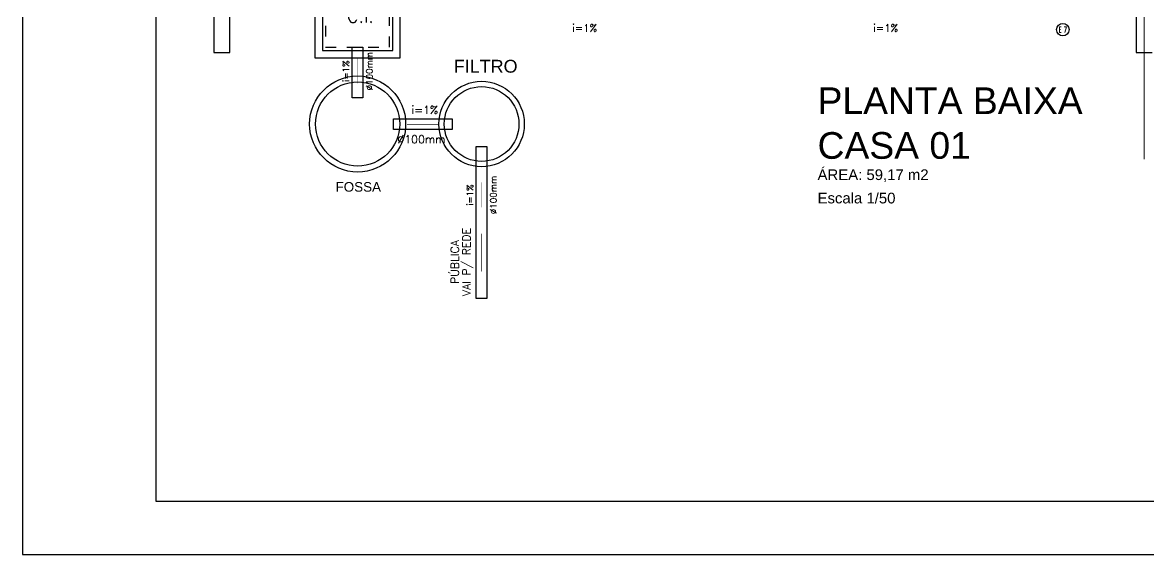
# Model space of a CAD drawing. Header units: metres. Extents: x 49 to 320, y -91 to 27.
# Drawn here: x 141.61 to 152.17, y -43.11 to -38.12 of the extents above; entities that cross this region are included whole.
import ezdxf
from ezdxf.enums import TextEntityAlignment as Align

# ---------------------------------------------------------------- set-up
doc = ezdxf.new("R2010")
doc.units = ezdxf.units.M
doc.header["$LTSCALE"] = 0.2
doc.linetypes.add('HIDDEN', pattern=[0.5, 0.25, -0.25])
for name, color, linetype in [('ARQ-___-___-LEG', 3, 'Continuous'), ('Diametro', 1, 'Continuous'), ('Fluxo', 1, 'Continuous'), ('Inclinacao', 1, 'Continuous'), ('LEGENDA_ID', 5, 'Continuous'), ('LEGENDA_ID_L', 5, 'Continuous'), ('TUBOS_ESGOTO', 100, 'Continuous')]:
    doc.layers.add(name, color=color, linetype=linetype)
doc.styles.add('R80', font='simplex.shx', dxfattribs={"height": 12})
doc.styles.add('REGUA200', font='arial.ttf')
doc.styles.add('REGUA80', font='arial.ttf')
doc.styles.add('ROMANS', font='romans', dxfattribs={"height": 6})
doc.styles.get("Standard").update_dxf_attribs({"font": 'arial.ttf'})

# ---------------------------------------------------------------- blocks, each defined once
blk = doc.blocks.new('Titul1')
at = {"color": 6, "style": 'REGUA200', "width": 1.4}
blk.add_attdef('TITULO', (0, 0), '', height=5, dxfattribs=at)
at = {"color": 0, "style": 'REGUA80', "width": 1.4}
blk.add_attdef('ESCALA', (0, -3.98), '', height=2, dxfattribs=at)
blk = doc.blocks.new('inp_cx')
for p, q in [((40, 40), (-40, 40)), ((-40, 40), (-40, -40)), ((40, -40), (40, 40)), ((-40, -40), (40, -40))]:
    blk.add_line(p, q)
at = {"color": 1, "linetype": 'Continuous', "ltscale": 0.5}
for p, q in [((33, 33), (-33, 33)), ((-33, 33), (-33, -33)), ((33, -33), (33, 33)), ((-33, -33), (33, -33))]:
    blk.add_line(p, q, dxfattribs=at)
at = {"color": 1, "linetype": 'HIDDEN', "ltscale": 0.5}
for p, q in [((30, 30), (-30, 30)), ((-30, 30), (-30, -30)), ((30, -30), (30, 30)), ((-30, -30), (30, -30))]:
    blk.add_line(p, q, dxfattribs=at)
at = {"style": 'R80'}
blk.add_text('C.I.', height=12, dxfattribs=at).set_placement((-10, -6.9))

msp = doc.modelspace()

# ---------------------------------------------------------------- linework, layer by layer
at = {"color": 15}
for p, q in [((141.615, -16.327), (141.615, -43.108)), ((141.615, -43.108), (188.44, -43.108))]:
    msp.add_line(p, q, dxfattribs=at)
at = {"color": 0}
for p, q in [((142.865, -16.827), (142.865, -42.608)), ((142.865, -42.608), (187.94, -42.608))]:
    msp.add_line(p, q, dxfattribs=at)
for p, q in [((143.406, -29.406), (143.406, -38.406)), ((152.051, -30.106), (152.051, -38.406)), ((143.556, -38.406), (143.556, -37.406)), ((143.406, -38.406), (143.556, -38.406)), ((152.051, -38.406), (152.201, -38.406))]:
    msp.add_line(p, q)
at = {"const_width": 0.01}
msp.add_lwpolyline([(152.126, -18.406), (152.126, -39.406)], dxfattribs=at)
for centre, radius in [((144.755, -39.075), 0.45), ((144.755, -39.075), 0.394), ((145.917, -39.075), 0.4), ((145.917, -39.075), 0.35)]:
    msp.add_circle(centre, radius)
at = {"layer": 'Fluxo'}
for points in [[(144.755, -38.46, 0.003, 0.003, 0), (144.755, -38.64, 0.03, 0, 0), (144.755, -38.7, 0, 0, 0)], [(145.217, -39.081, 0.00375, 0.00375, 0), (145.442, -39.081, 0.0375, 0, 0), (145.517, -39.081, 0, 0, 0)], [(145.917, -39.62, 0.003, 0.003, 0), (145.917, -39.8, 0.03, 0, 0), (145.917, -39.86, 0, 0, 0)], [(145.917, -40.102, 0.0045, 0.0045, 0), (145.917, -40.372, 0.045, 0, 0), (145.917, -40.462, 0, 0, 0)]]:
    msp.add_lwpolyline(points, format="xyseb", dxfattribs=at)
at = {"layer": 'LEGENDA_ID_L'}
msp.add_circle((151.363, -38.191), 0.0588, dxfattribs=at)
at = {"layer": 'TUBOS_ESGOTO', "linetype": 'Continuous'}
for points in [[(144.805, -38.356), (144.805, -38.829), (144.705, -38.829), (144.705, -38.356), (144.805, -38.356)], [(145.092, -39.025), (145.64, -39.025), (145.64, -39.125), (145.092, -39.125), (145.092, -39.025)], [(145.967, -39.287), (145.967, -40.711), (145.867, -40.711), (145.867, -39.287), (145.967, -39.287)]]:
    msp.add_lwpolyline(points, dxfattribs=at)

# ---------------------------------------------------------------- block references
at = {"color": 0}
ref = msp.add_blockref('Titul1', (149.065, -38.982), dxfattribs=dict(at, xscale=0.05, yscale=0.05, zscale=0.05))
ref.add_attrib('TITULO', 'PLANTA BAIXA', (149.065, -38.982), dxfattribs={"color": 6, "height": 0.25, "style": 'REGUA200'})
ref.add_attrib('ESCALA', 'Escala 1/50', (149.065, -39.819), dxfattribs={"color": 0, "height": 0.1, "style": 'REGUA80'})
ref = msp.add_blockref('Titul1', (149.065, -39.401), dxfattribs=dict(at, xscale=0.05, yscale=0.05, zscale=0.05))
ref.add_attrib('TITULO', 'CASA 01', (149.065, -39.401), dxfattribs={"color": 6, "height": 0.25, "style": 'REGUA200'})
ref.add_attrib('ESCALA', 'ÁREA: 59,17 m2', (149.065, -39.6), dxfattribs={"color": 0, "height": 0.1, "style": 'REGUA80'})
at = {"layer": 'ARQ-___-___-LEG', "xscale": 0.01, "yscale": 0.01, "zscale": 0.01}
msp.add_blockref('inp_cx', (144.755, -38.056), dxfattribs=at)

# ---------------------------------------------------------------- texts
for s, height, p in [('FILTRO', 0.1203, (145.656, -38.594)), ('FOSSA', 0.09, (144.548, -39.709))]:
    msp.add_text(s, height=height).set_placement(p)
at = {"layer": 'Diametro', "style": 'ROMANS'}
for p in [(144.895, -38.58), (146.057, -39.74)]:
    msp.add_text('%%C100mm', height=0.06, rotation=90, dxfattribs=at).set_placement(p, align=Align.CENTER)
msp.add_text('%%C100mm', height=0.075, dxfattribs=at).set_placement((145.353, -39.256), align=Align.CENTER)
at = {"layer": 'Inclinacao', "style": 'ROMANS'}
for height, p in [(0.07, (146.883, -38.211)), (0.07, (149.704, -38.211)), (0.075, (145.384, -38.981))]:
    msp.add_text('i=1%', height=height, dxfattribs=at).set_placement(p, align=Align.CENTER)
for s, height, p in [('i=1%', 0.06, (144.675, -38.58)), ('i=1%', 0.06, (145.837, -39.74)), ('VAI P/ REDE', 0.075, (145.812, -40.368)), ('PÚBLICA', 0.075, (145.703, -40.368))]:
    msp.add_text(s, height=height, rotation=90, dxfattribs=at).set_placement(p, align=Align.CENTER)
at = {"layer": 'LEGENDA_ID', "style": 'ROMANS', "width": 0.5}
msp.add_text('E 7', height=0.0525, dxfattribs=at).set_placement((151.363, -38.191), align=Align.MIDDLE_CENTER)

doc.saveas('drawing.dxf')
